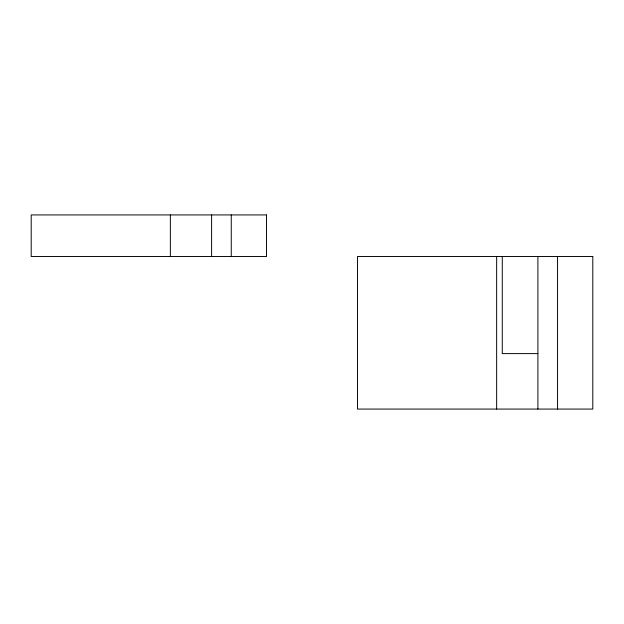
<?xml version="1.0" encoding="UTF-8"?>
<svg xmlns="http://www.w3.org/2000/svg" width="624" height="624" viewBox="0 0 624 624"><rect width="100%" height="100%" fill="white"/><g stroke="black" fill="none" stroke-linecap="round" stroke-linejoin="round"><path stroke-width="0.94" d="M537.904 353.605L502.273 353.605L502.273 256.526M557.552 256.526L557.552 409.071M537.904 256.526L537.904 409.071M496.649 256.526L496.649 409.071M231.262 214.929L231.262 256.526M211.614 214.929L211.614 256.526M170.36 214.929L170.36 256.526M266.51 214.929L31.2 214.929L31.2 256.526L266.51 256.526L266.51 214.929M592.8 256.526L357.49 256.526L357.49 409.071L592.8 409.071L592.8 256.526"/></g></svg>
